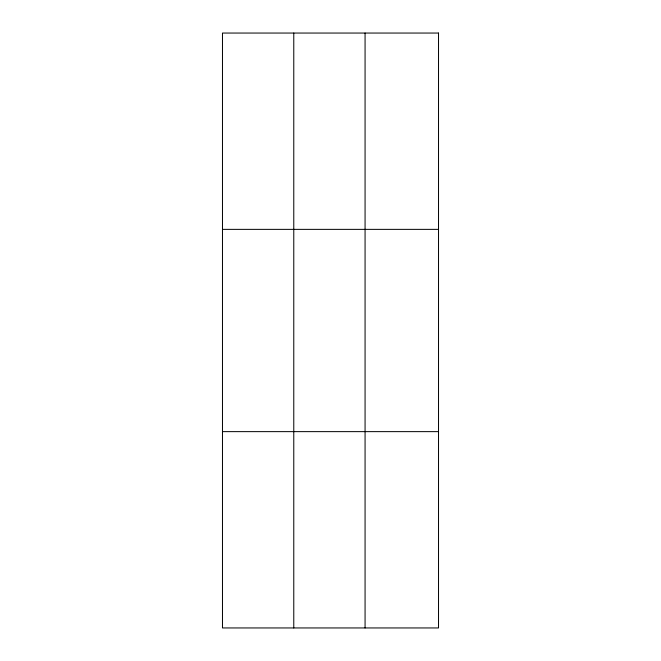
<?xml version="1.0" encoding="UTF-8"?>
<svg xmlns="http://www.w3.org/2000/svg" width="661" height="661" viewBox="0 0 661 661"><rect width="100%" height="100%" fill="white"/><g stroke="black" fill="none" stroke-linecap="round" stroke-linejoin="round"><path stroke-width="0.99" d="M222.476 229.367L438.524 229.367M222.476 431.633L438.524 431.633M365.07 33.05L365.07 627.95M293.773 33.05L293.773 627.95M438.524 33.05L438.524 627.95L222.476 627.95L222.476 33.05L438.524 33.05"/></g></svg>
